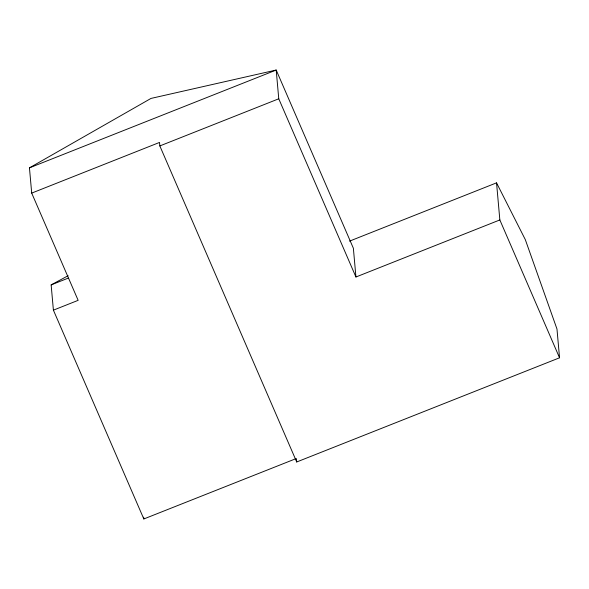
<?xml version="1.0" encoding="UTF-8"?>
<svg xmlns="http://www.w3.org/2000/svg" width="589" height="589" viewBox="0 0 589 589"><rect width="100%" height="100%" fill="white"/><g stroke="black" fill="none" stroke-linecap="round" stroke-linejoin="round"><path stroke-width="0.88" d="M296.4 458.485L143.834 518.961L53.4 310.153L78.146 300.338L31.703 193.104L29.45 167.85L150.99 98.422L276.197 70.039L353.371 248.241L355.94 276.999L499.847 219.947L496.542 182.855L349.52 241.137M53.4 310.153L51.147 284.899L68.118 275.704M29.45 167.85L276.197 70.039L278.759 98.79L355.94 276.999M31.703 193.104L159.523 142.435L159.833 145.932L296.709 461.982L559.55 357.795L556.98 329.037L525.3 239.598L496.542 182.855M159.833 145.932L278.759 98.79M51.147 284.899L68.214 278.133M499.847 219.947L559.55 357.795M296.473 459.361L296.709 461.982M143.672 517.157L143.834 518.961"/></g></svg>
